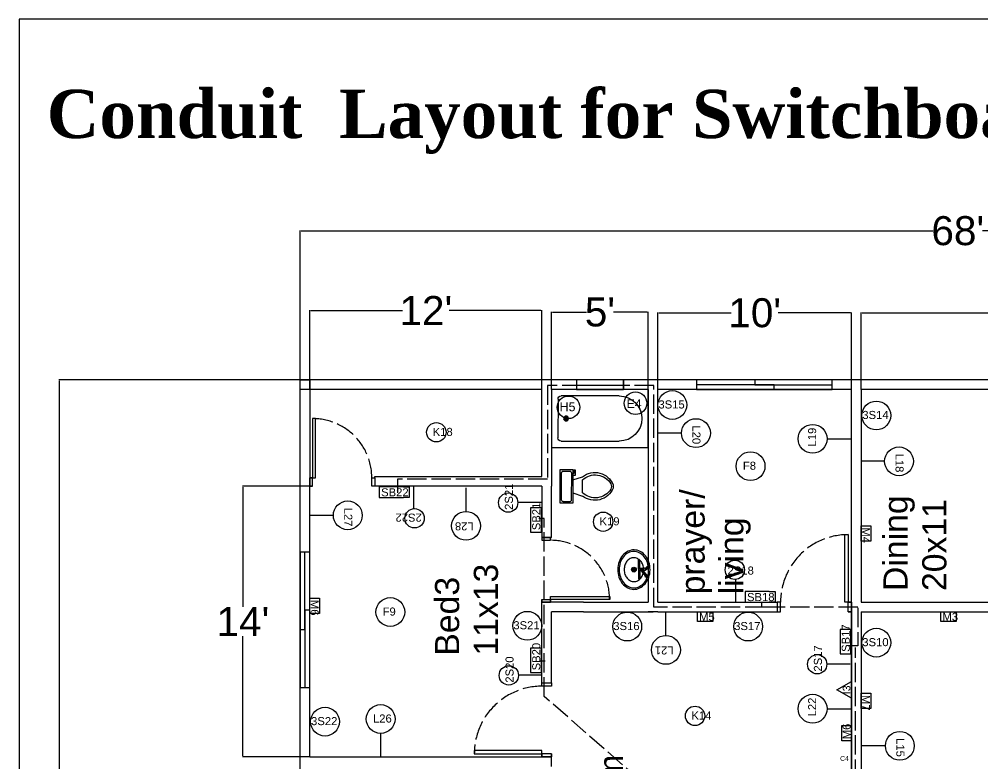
# Model space of a CAD drawing. Header units: inches. Extents: x -412 to 20037, y 548 to 16595.
# Drawn here: x 4968 to 5566, y 5003 to 5465 of the extents above; entities that cross this region are included whole.
import ezdxf
from ezdxf.enums import TextEntityAlignment as Align

# ---------------------------------------------------------------- set-up
doc = ezdxf.new("R2010")
doc.units = ezdxf.units.IN
doc.header["$MEASUREMENT"] = 0
doc.linetypes.add('ACAD_ISO02W100', pattern=[15, 12, -3])
doc.layers.get('Defpoints').update_dxf_attribs({"color": 6})
doc.layers.add('bath', color=4, linetype='Continuous')
doc.layers.add('SB Grouping and', color=186, linetype='ACAD_ISO02W100')
doc.layers.add('text', color=140, linetype='Continuous', lineweight=9)
doc.styles.add('Arial', font='arial.ttf')
doc.styles.get("Standard").update_dxf_attribs({"font": 'arial.ttf'})
doc.dimstyles.new('Copy of civil layout', dxfattribs={"dimtxt": 18, "dimasz": 0.625, "dimexe": 0.18, "dimexo": 0.0625, "dimgap": 0.09, "dimtad": 0, "dimtih": 1, "dimtoh": 1, "dimdec": 1, "dimzin": 0, "dimdsep": 46, "dimlunit": 4, "dimtxsty": 'Standard', "dimcen": 0.09, "dimclrd": 6, "dimclre": 256, "dimclrt": 256, "dimadec": 0, "dimazin": 0, "dimtfac": 1.5, "dimtdec": 1, "dimtofl": 0, "dimtmove": 0, "dimatfit": 0, "dimfxl": 1, "dimtolj": 1, "dimtzin": 0, "dimlwe": -1, "dimarcsym": 0})

# ---------------------------------------------------------------- blocks, each defined once
blk = doc.blocks.new('Bath Tub - 26 x 60 in.')
for p, q in [((9, -17), (9, -19)), ((8, -18), (10, -18))]:
    blk.add_line(p, q)
blk.add_lwpolyline([(0, -36), (0, 0), (60, 0), (60, -36)], close=True)
for points in [[(6, -4), (42, -4)], [(4, -30), (4, -6)], [(42, -32), (6, -32)]]:
    blk.add_lwpolyline(points)
for radius in [1.5, 1]:
    blk.add_circle((9, -18), radius)
for centre, radius, start, end in [((5.75, -5.75), 1.77, 81.8699, 188.1301), ((42, -18), 14, 270, 90), ((5.75, -30.25), 1.77, 171.8699, 278.1301)]:
    blk.add_arc(centre, radius, start, end)
blk = doc.blocks.new('Toilet - top')
for p, q in [((9.5, -6), (9.5, -2)), ((-10, -8.5), (-8, -8.5)), ((-10, -9.5), (-10, -8.5)), ((-7, -9.5), (-10, -9.5)), ((-8, -8.5), (-8, -8)), ((-7, -8), (-7, -9.5)), ((-4, -8), (-6, -14)), ((4, -8), (6, -14)), ((4, -14), (-4, -14))]:
    blk.add_line(p, q)
blk.add_lwpolyline([(10.5, -8), (10.5, 0), (-10.5, 0), (-10.5, -8)], close=True)
for points in [[(-9.5, -2), (-9.5, -6)], [(8.5, -1), (-8.5, -1)], [(-8.5, -7), (8.5, -7)]]:
    blk.add_lwpolyline(points)
for centre, radius, start, end in [((-8.62, -1.88), 0.884, 81.8699, 188.1301), ((8.62, -1.88), 0.884, 351.8699, 98.1301), ((-8.62, -6.12), 0.884, 171.8699, 278.1301), ((8.62, -6.12), 0.884, 261.8699, 8.1301), ((3.52, -21.58), 12.17, 141.46911, 247.97143), ((4.2, -21.82), 11.33, 136.36773, 238.94682), ((-3.52, -21.58), 12.17, 292.02843, 38.53071), ((-4.2, -21.82), 11.33, 301.05301, 43.63209), ((0, -27.88), 4, 245.73182, 294.26817), ((0, -29), 4, 254.86053, 285.13947)]:
    blk.add_arc(centre, radius, start, end)
blk = doc.blocks.new('Sink - Oval top')
for p, q in [((-1, 0), (1, 0)), ((0, 1), (0, -1))]:
    blk.add_line(p, q)
at = {"linetype": 'Continuous'}
for points in [[(-12.23, 0.39, 0.117634), (-11.46, -3.36, 0.104469), (-8.88, -6.8, 0.090016), (-5.08, -9.07, 0.08192), (-0.32, -10.02, 0.08192), (4.49, -9.38, 0.090016), (8.42, -7.36, 0.104469), (11.22, -4.09, 0.117634), (12.23, -0.39, 0.117634), (11.46, 3.36, 0.104469), (8.88, 6.8, 0.090016), (5.08, 9.07, 0.08192), (0.32, 10.02, 0.08192), (-4.49, 9.38, 0.090016), (-8.42, 7.36, 0.104469), (-11.22, 4.09, 0.117634)], [(-11.29, 0.16, 0.118622), (-10.52, -3.25, 0.104678), (-8.07, -6.36, 0.089562), (-4.54, -8.37, 0.081185), (-0.13, -9.15, 0.081185), (4.3, -8.49, 0.089562), (7.89, -6.58, 0.104678), (10.42, -3.55, 0.118622), (11.29, -0.16, 0.118622), (10.52, 3.25, 0.104678), (8.07, 6.36, 0.089562), (4.54, 8.37, 0.081185), (0.13, 9.15, 0.081185), (-4.3, 8.49, 0.089562), (-7.89, 6.58, 0.104678), (-10.42, 3.55, 0.118622)], [(-7.42, 0.08, 0.118283), (-6.91, -2.17, 0.104607), (-5.29, -4.21, 0.089718), (-2.97, -5.53, 0.081436), (-0.07, -6.04, 0.081436), (2.84, -5.59, 0.089718), (5.2, -4.33, 0.104607), (6.86, -2.32, 0.118283), (7.42, -0.08, 0.118283), (6.91, 2.17, 0.104607), (5.29, 4.21, 0.089718), (2.97, 5.53, 0.081436), (0.07, 6.04, 0.081436), (-2.84, 5.59, 0.089718), (-5.2, 4.33, 0.104607), (-6.86, 2.32, 0.118283)]]:
    blk.add_lwpolyline(points, format="xyb", close=True, dxfattribs=at)
for radius in [1.5, 1]:
    blk.add_circle((0, 0), radius)
blk = doc.blocks.new('Faucet - single handle front')
for p, q in [((-2, 6), (-2, 5.5)), ((-1, 6), (-2, 6)), ((-1, 5.5), (-1, 6)), ((0.5, 4), (-1, 6)), ((-0.5, 4), (-2, 5.5)), ((-2, 5.5), (-1, 5.5)), ((-1, 5.5), (0.5, 4)), ((-0.75, 3), (0.75, 3)), ((-0.75, 0.5), (-0.75, 3)), ((-0.75, 1), (0.75, 1)), ((-0.5, 4), (0.5, 4)), ((-0.25, 2), (3.75, 5)), ((3.75, 4.5), (-0.25, 1.5)), ((-0.25, 1.5), (-0.25, 2)), ((0.75, 1.5), (-0.25, 1.5)), ((0.75, 1.5), (4.08742, 4.003)), ((0.75, 3), (0.75, 2.7386)), ((0.75, 1.5), (0.75, 0.5)), ((3.75, 4.5), (3.75, 5)), ((3.75, 5), (4.75, 5)), ((3.75, 4), (3.75, 4.5)), ((4.75, 4.5), (3.75, 4.5)), ((4.75, 4), (3.75, 4)), ((4.75, 5), (4.75, 4.5)), ((4.75, 4.5), (4.75, 4))]:
    blk.add_line(p, q)
blk.add_lwpolyline([(-6, 0), (-6, 0.5), (6, 0.5), (6, 0)], close=True)
for centre, start, end in [((1.25426, 3.0302), 151.0646, 180.8629), ((-1.25426, 3.0302), 359.1371, 28.93536)]:
    blk.add_arc(centre, 2.00448, start, end)
blk = doc.blocks.new('*D104')
at = {"transparency": 16777216}
for p, q in [((5142.23, 5241.38), (5142.23, 5334)), ((5958.23, 5241.38), (5958.23, 5334))]:
    blk.add_line(p, q, dxfattribs=at)
at = {"color": 6, "lineweight": -2, "transparency": 16777216}
for p, q in [((5142.86, 5333.82), (5534.82, 5333.82)), ((5957.61, 5333.82), (5565.64, 5333.82))]:
    blk.add_line(p, q, dxfattribs=at)
at = {"color": 6, "transparency": 16777216}
for points in [[(5142.86, 5333.92), (5142.86, 5333.71), (5142.23, 5333.82)], [(5957.61, 5333.92), (5957.61, 5333.71), (5958.23, 5333.82)]]:
    blk.add_solid(points, dxfattribs=at)
at = {"layer": 'Defpoints', "color": 0, "transparency": 16777216}
for p in [(5958.23, 5333.82), (5142.23, 5241.32), (5958.23, 5241.32)]:
    blk.add_point(p, dxfattribs=at)
at = {"transparency": 16777216, "insert": (5550.23, 5333.82), "char_height": 18, "attachment_point": 5}
blk.add_mtext("\\A1;68'", dxfattribs=at)
blk = doc.blocks.new('*D177')
at = {"transparency": 16777216}
for p, q in [((5142.17, 5241.38), (4992.55, 5241.38)), ((5142.17, 4629.38), (4992.55, 4629.38))]:
    blk.add_line(p, q, dxfattribs=at)
at = {"color": 6, "lineweight": -2, "transparency": 16777216}
for p, q in [((4992.73, 5240.76), (4992.73, 4944.66)), ((4992.73, 4630.01), (4992.73, 4926.1))]:
    blk.add_line(p, q, dxfattribs=at)
at = {"color": 6, "transparency": 16777216}
for points in [[(4992.63, 5240.76), (4992.84, 5240.76), (4992.73, 5241.38)], [(4992.63, 4630.01), (4992.84, 4630.01), (4992.73, 4629.38)]]:
    blk.add_solid(points, dxfattribs=at)
at = {"layer": 'Defpoints', "color": 0, "transparency": 16777216}
for p in [(5142.23, 5241.38), (4992.73, 4629.38), (5142.23, 4629.38)]:
    blk.add_point(p, dxfattribs=at)
at = {"transparency": 16777216, "insert": (4992.73, 4935.38), "char_height": 18, "attachment_point": 5}
blk.add_mtext("\\A1;51'", dxfattribs=at)
blk = doc.blocks.new('*D178')
at = {"transparency": 16777216}
for p, q in [((5148.17, 5175.38), (5106.55, 5175.38)), ((5148.17, 5007.38), (5106.55, 5007.38))]:
    blk.add_line(p, q, dxfattribs=at)
at = {"color": 6, "lineweight": -2, "transparency": 16777216}
for p, q in [((5106.73, 5174.76), (5106.73, 5100.51)), ((5106.73, 5008.01), (5106.73, 5082.25))]:
    blk.add_line(p, q, dxfattribs=at)
at = {"color": 6, "transparency": 16777216}
for points in [[(5106.63, 5174.76), (5106.84, 5174.76), (5106.73, 5175.38)], [(5106.63, 5008.01), (5106.84, 5008.01), (5106.73, 5007.38)]]:
    blk.add_solid(points, dxfattribs=at)
at = {"layer": 'Defpoints', "color": 0, "transparency": 16777216}
for p in [(5148.23, 5175.38), (5106.73, 5007.38), (5148.23, 5007.38)]:
    blk.add_point(p, dxfattribs=at)
at = {"transparency": 16777216, "insert": (5106.73, 5091.38), "char_height": 18, "attachment_point": 5}
blk.add_mtext("\\A1;14'", dxfattribs=at)
blk = doc.blocks.new('*D181')
at = {"transparency": 16777216}
for p, q in [((5148.23, 5235.44), (5148.23, 5284.56)), ((5292.23, 5235.44), (5292.23, 5284.56))]:
    blk.add_line(p, q, dxfattribs=at)
at = {"color": 6, "lineweight": -2, "transparency": 16777216}
for p, q in [((5148.86, 5284.38), (5205.71, 5284.38)), ((5291.61, 5284.38), (5234.75, 5284.38))]:
    blk.add_line(p, q, dxfattribs=at)
at = {"color": 6, "transparency": 16777216}
for points in [[(5148.86, 5284.49), (5148.86, 5284.28), (5148.23, 5284.38)], [(5291.61, 5284.49), (5291.61, 5284.28), (5292.23, 5284.38)]]:
    blk.add_solid(points, dxfattribs=at)
at = {"layer": 'Defpoints', "color": 0, "transparency": 16777216}
for p in [(5292.23, 5284.38), (5148.23, 5235.38), (5292.23, 5235.38)]:
    blk.add_point(p, dxfattribs=at)
at = {"transparency": 16777216, "insert": (5220.23, 5284.38), "char_height": 18, "attachment_point": 5}
blk.add_mtext("\\A1;12'", dxfattribs=at)
blk = doc.blocks.new('*D182')
at = {"transparency": 16777216}
for p, q in [((5298.23, 5235.44), (5298.23, 5283.56)), ((5358.23, 5235.44), (5358.23, 5283.56))]:
    blk.add_line(p, q, dxfattribs=at)
at = {"color": 6, "lineweight": -2, "transparency": 16777216}
for p, q in [((5298.86, 5283.38), (5319.86, 5283.38)), ((5357.61, 5283.38), (5336.6, 5283.38))]:
    blk.add_line(p, q, dxfattribs=at)
at = {"color": 6, "transparency": 16777216}
for points in [[(5298.86, 5283.49), (5298.86, 5283.28), (5298.23, 5283.38)], [(5357.61, 5283.49), (5357.61, 5283.28), (5358.23, 5283.38)]]:
    blk.add_solid(points, dxfattribs=at)
at = {"layer": 'Defpoints', "color": 0, "transparency": 16777216}
for p in [(5358.23, 5283.38), (5298.23, 5235.38), (5358.23, 5235.38)]:
    blk.add_point(p, dxfattribs=at)
at = {"transparency": 16777216, "insert": (5328.23, 5283.38), "char_height": 18, "attachment_point": 5}
blk.add_mtext("\\A1;5'", dxfattribs=at)
blk = doc.blocks.new('*D183')
at = {"transparency": 16777216}
for p, q in [((5364.23, 5235.44), (5364.23, 5283.06)), ((5484.22, 5235.44), (5484.22, 5283.06))]:
    blk.add_line(p, q, dxfattribs=at)
at = {"color": 6, "lineweight": -2, "transparency": 16777216}
for p, q in [((5364.86, 5282.88), (5409.71, 5282.88)), ((5483.6, 5282.88), (5438.74, 5282.88))]:
    blk.add_line(p, q, dxfattribs=at)
at = {"color": 6, "transparency": 16777216}
for points in [[(5364.86, 5282.99), (5364.86, 5282.78), (5364.23, 5282.88)], [(5483.6, 5282.99), (5483.6, 5282.78), (5484.22, 5282.88)]]:
    blk.add_solid(points, dxfattribs=at)
at = {"layer": 'Defpoints', "color": 0, "transparency": 16777216}
for p in [(5484.22, 5282.88), (5364.23, 5235.38), (5484.22, 5235.38)]:
    blk.add_point(p, dxfattribs=at)
at = {"transparency": 16777216, "insert": (5424.23, 5282.88), "char_height": 18, "attachment_point": 5}
blk.add_mtext("\\A1;10'", dxfattribs=at)
blk = doc.blocks.new('*D184')
at = {"transparency": 16777216}
for p, q in [((5490.23, 5235.44), (5490.23, 5283.06)), ((5730.23, 5235.44), (5730.23, 5283.06))]:
    blk.add_line(p, q, dxfattribs=at)
at = {"color": 6, "lineweight": -2, "transparency": 16777216}
for p, q in [((5490.86, 5282.88), (5594.71, 5282.88)), ((5729.61, 5282.88), (5625.75, 5282.88))]:
    blk.add_line(p, q, dxfattribs=at)
at = {"color": 6, "transparency": 16777216}
for points in [[(5490.86, 5282.99), (5490.86, 5282.78), (5490.23, 5282.88)], [(5729.61, 5282.99), (5729.61, 5282.78), (5730.23, 5282.88)]]:
    blk.add_solid(points, dxfattribs=at)
at = {"layer": 'Defpoints', "color": 0, "transparency": 16777216}
for p in [(5730.23, 5282.88), (5490.23, 5235.38), (5730.23, 5235.38)]:
    blk.add_point(p, dxfattribs=at)
at = {"transparency": 16777216, "insert": (5610.23, 5282.88), "char_height": 18, "attachment_point": 5}
blk.add_mtext("\\A1;20'", dxfattribs=at)

msp = doc.modelspace()

# ---------------------------------------------------------------- linework, layer by layer
for p, q in [((4967.99, 5465.13), (4967.99, 4503.14)), ((5958.23, 5241.32), (5142.23, 5241.32)), ((5142.23, 4955.45), (5142.23, 5241.32)), ((5148.23, 5235.32), (5148.23, 5181.32)), ((5292.23, 5235.32), (5148.23, 5235.32)), ((5292.23, 5181.32), (5292.23, 5235.32)), ((5358.23, 5235.32), (5298.23, 5235.32)), ((5298.23, 5235.32), (5298.23, 5175.32)), ((5358.23, 5235.32), (5358.23, 5103.32)), ((5484.22, 5235.32), (5364.23, 5235.32)), ((5364.23, 5103.32), (5364.23, 5235.32)), ((5484.22, 5103.37), (5484.22, 5235.32)), ((5730.23, 5235.32), (5490.23, 5235.32)), ((5490.23, 5235.32), (5490.23, 5103.32)), ((5148.23, 5181.32), (5148.23, 5180.58)), ((5188.53, 5180.58), (5188.53, 5181.32)), ((5188.53, 5181.32), (5292.23, 5181.32)), ((5148.23, 5007.32), (5148.23, 5175.32)), ((5292.23, 5175.32), (5188.53, 5175.32)), ((5292.23, 5175.32), (5292.23, 5143.62)), ((5298.23, 5143.62), (5298.23, 5175.32)), ((5292.23, 5143.62), (5298.23, 5143.62)), ((5292.21, 5053.32), (5292.23, 5103.32)), ((5298.23, 5103.32), (5297.49, 5103.32)), ((5317.93, 5103.32), (5298.23, 5103.32)), ((5317.93, 5103.32), (5358.23, 5103.32)), ((5364.23, 5103.32), (5438.22, 5103.32)), ((5490.23, 5103.32), (5684.22, 5103.27)), ((5298.21, 5053.32), (5298.23, 5097.32)), ((5317.93, 5097.32), (5298.23, 5097.32)), ((5317.93, 5097.32), (5361.23, 5097.32)), ((5364.23, 5097.32), (5358.23, 5097.32)), ((5364.23, 5097.32), (5438.23, 5097.32)), ((5490.23, 5097.32), (5490.23, 4962.93)), ((5490.23, 5097.32), (5684.23, 5097.27)), ((5148.23, 5007.32), (5292.23, 5007.32)), ((5298.23, 5001.32), (5298.23, 5007.32))]:
    msp.add_line(p, q)
at = {"color": 32, "linetype": 'ACAD_ISO02W100', "true_color": 0xcd6928}
for p, q in [((5361.73, 5237.82), (5295.73, 5237.82)), ((5295.73, 5237.82), (5295.73, 5179.82)), ((5361.73, 5100.32), (5361.73, 5237.82)), ((5295.73, 5179.82), (5202.73, 5179.82)), ((5202.73, 5179.82), (5202.73, 5171.32)), ((5293.73, 5155.32), (5290.23, 5155.32)), ((5293.73, 5044.82), (5293.73, 5155.32)), ((5430.23, 5100.32), (5361.73, 5100.32)), ((5435.23, 5100.32), (5430.23, 5100.32)), ((5488.23, 5100.32), (5435.23, 5100.32)), ((5488.23, 5099.82), (5488.23, 5076.32)), ((5488.23, 5076.32), (5482.73, 5076.32)), ((5486.73, 4948.82), (5486.73, 5075.32)), ((5294.23, 5066.82), (5290.73, 5066.82)), ((5534.23, 4834.82), (5293.73, 5044.82))]:
    msp.add_line(p, q, dxfattribs=at)
at = {"color": 143, "true_color": 0x7aafdf}
msp.add_line((5313.61, 5238.1), (5342.85, 5238.1), dxfattribs=at)
at = {"color": 0}
for p, q in [((5378.84, 5208.32), (5364.23, 5208.32)), ((5469.11, 5204.76), (5483.72, 5204.76)), ((5504.84, 5190.82), (5490.23, 5190.82)), ((5206.29, 5175.05), (5209.86, 5175.05)), ((5209.86, 5175.05), (5209.86, 5168.32)), ((5212.86, 5161.25), (5212.86, 5175.86)), ((5245.17, 5159.7), (5245.17, 5174.31)), ((5209.86, 5168.32), (5206.29, 5168.32)), ((5277.12, 5165.51), (5291.73, 5165.51)), ((5162.84, 5157.26), (5148.23, 5157.26)), ((5412.27, 5117.63), (5412.27, 5103.02)), ((5433.29, 5110.05), (5436.86, 5110.05)), ((5436.86, 5110.05), (5436.86, 5103.32)), ((5436.86, 5103.32), (5433.29, 5103.32)), ((5369.17, 5082.7), (5369.17, 5097.31)), ((5468.83, 5065.19), (5483.44, 5065.19)), ((5277.53, 5058.29), (5292.14, 5058.29)), ((5475.23, 5049), (5484.21, 5054.19)), ((5484.21, 5043.82), (5484.21, 5054.19)), ((5484.21, 5043.82), (5475.23, 5049)), ((5469.11, 5037.26), (5483.72, 5037.26)), ((5192.17, 5021.93), (5192.17, 5007.32)), ((5505.34, 5014.26), (5490.73, 5014.26))]:
    msp.add_line(p, q, dxfattribs=at)
at = {"color": 32, "true_color": 0xcd6928}
msp.add_line((5428.73, 5100.32), (5428.73, 5103.32), dxfattribs=at)
for points in [[(4967.99, 4503.14), (6309.15, 4503.14), (6309.15, 5465.13), (4967.99, 5465.13)], [(5206.29, 5175.05), (5191.23, 5175.05), (5191.23, 5168.32), (5206.29, 5168.32)], [(5433.29, 5110.05), (5418.23, 5110.05), (5418.23, 5103.32), (5433.29, 5103.32)]]:
    msp.add_lwpolyline(points)
for points in [[(5142.23, 5241.32), (5148.23, 5241.32), (5148.23, 5235.32), (5142.23, 5235.32)], [(5342.85, 5241.32), (5342.85, 5241.32), (5342.85, 5235.32), (5342.85, 5235.32)], [(5291.96, 5146.82), (5291.96, 5161.88), (5285.23, 5161.88), (5285.23, 5146.82)], [(5496.23, 5150.82), (5496.23, 5141.32), (5490.23, 5141.32), (5490.23, 5150.82)], [(5154.23, 5105.82), (5154.23, 5096.32), (5148.23, 5096.32), (5148.23, 5105.82)], [(5388.73, 5097.32), (5398.23, 5097.32), (5398.23, 5091.32), (5388.73, 5091.32)], [(5484.23, 5097.32), (5484.23, 4962.93), (5484.23, 4962.93), (5484.23, 5097.32)], [(5539.73, 5097.32), (5549.23, 5097.32), (5549.23, 5091.32), (5539.73, 5091.32)], [(5483.96, 5071.32), (5483.96, 5086.38), (5477.23, 5086.38), (5477.23, 5071.32)], [(5291.96, 5059.82), (5291.96, 5074.88), (5285.23, 5074.88), (5285.23, 5059.82)], [(5496.23, 5046.82), (5496.23, 5037.32), (5490.23, 5037.32), (5490.23, 5046.82)], [(5478.23, 5017.32), (5478.23, 5026.82), (5484.23, 5026.82), (5484.23, 5017.32)]]:
    msp.add_lwpolyline(points, close=True)
at = {"color": 143, "true_color": 0x7aafdf}
for points in [[(5342.85, 5241.32), (5313.61, 5241.32), (5313.61, 5235.32), (5342.85, 5235.32)], [(5388.23, 5235.32), (5472.23, 5235.32), (5472.23, 5241.32), (5388.23, 5241.32)], [(5388.23, 5235.32), (5436.23, 5235.32), (5436.23, 5238.32), (5388.23, 5238.32)], [(5424.23, 5238.32), (5472.23, 5238.32), (5472.23, 5241.32), (5424.23, 5241.32)], [(5148.23, 5050.38), (5148.23, 5134.38), (5142.23, 5134.38), (5142.23, 5050.38)], [(5145.23, 5086.38), (5145.23, 5134.38), (5142.23, 5134.38), (5142.23, 5086.38)], [(5148.23, 5050.38), (5148.23, 5098.38), (5145.23, 5098.38), (5145.23, 5050.38)]]:
    msp.add_lwpolyline(points, close=True, dxfattribs=at)
at = {"color": 240, "true_color": 0xed1f24}
for points in [[(5149.98, 5180.58), (5151.74, 5180.58), (5151.74, 5217.37), (5149.98, 5217.37)], [(5148.23, 5175.32), (5149.98, 5175.32), (5149.98, 5180.58), (5148.23, 5180.58)], [(5188.53, 5175.32), (5186.78, 5175.32), (5186.78, 5180.58), (5188.53, 5180.58)], [(5292.23, 5143.62), (5292.23, 5141.87), (5297.49, 5141.87), (5297.49, 5143.62)], [(5482.22, 5103.36), (5480.22, 5103.36), (5480.18, 5145.36), (5482.18, 5145.36)], [(5292.23, 5103.32), (5292.23, 5105.07), (5297.49, 5105.07), (5297.49, 5103.32)], [(5297.49, 5105.07), (5297.49, 5106.82), (5334.28, 5106.82), (5334.28, 5105.07)], [(5438.23, 5097.32), (5440.23, 5097.32), (5440.22, 5103.32), (5438.22, 5103.32)], [(5484.23, 5097.37), (5482.23, 5097.36), (5482.22, 5103.36), (5484.22, 5103.37)], [(5298.21, 5053.32), (5298.21, 5051.32), (5292.21, 5051.32), (5292.21, 5053.32)], [(5292.23, 5009.32), (5292.23, 5011.32), (5250.23, 5011.29), (5250.23, 5009.29)], [(5298.23, 5007.32), (5298.23, 5009.32), (5292.23, 5009.32), (5292.23, 5007.32)]]:
    msp.add_lwpolyline(points, close=True, dxfattribs=at)
for points in [[(5149.98, 5175.32), (5148.23, 5175.32), (5148.23, 5180.58), (5151.74, 5180.58)], [(5186.72, 5180.58), (5188.53, 5180.58), (5188.53, 5175.32), (5186.78, 5175.32)], [(5297.49, 5141.81), (5297.49, 5143.62), (5292.23, 5143.62), (5292.23, 5141.87)], [(5292.23, 5105.07), (5292.23, 5103.32), (5297.49, 5103.32), (5297.49, 5106.82)], [(5440.29, 5103.32), (5438.22, 5103.32), (5438.23, 5097.32), (5440.23, 5097.32)], [(5482.23, 5097.36), (5484.23, 5097.37), (5484.22, 5103.37), (5480.22, 5103.36)], [(5292.21, 5051.25), (5292.21, 5053.32), (5298.21, 5053.32), (5298.21, 5051.32)], [(5298.23, 5009.32), (5298.23, 5007.32), (5292.23, 5007.32), (5292.23, 5011.32)]]:
    msp.add_lwpolyline(points, dxfattribs=at)
for centre, radius in [((5308.73, 5224.32), 7), ((5350.23, 5226.82), 7), ((5226.73, 5208.82), 6), ((5271.3, 5165.17), 6), ((5213.21, 5155.43), 6), ((5330.23, 5153.32), 6), ((5411.92, 5123.46), 6), ((5463.01, 5064.84), 6), ((5271.71, 5057.95), 6), ((5387.23, 5032.82), 6)]:
    msp.add_circle(centre, radius)
at = {"color": 0}
for centre in [(5373.17, 5225.76), (5499.67, 5219.26), (5387.78, 5208.32), (5460.17, 5204.76), (5421.67, 5187.76), (5513.78, 5190.82), (5171.78, 5157.26), (5245.17, 5150.76), (5198.17, 5097.26), (5283.17, 5088.76), (5345.17, 5088.26), (5420.17, 5088.26), (5499.67, 5078.26), (5369.17, 5073.76), (5460.17, 5037.26), (5192.17, 5030.87), (5157.67, 5029.26), (5514.28, 5014.26)]:
    msp.add_circle(centre, 8.94, dxfattribs=at)
at = {"color": 240, "linetype": 'ACAD_ISO02W100', "true_color": 0xed1f24}
for centre, radius, start, end in [((5149.98, 5180.58), 36.73, 0, 90), ((5297.49, 5105.07), 36.73, 0, 90), ((5482.22, 5103.36), 41.93, 90.05841, 180.05841), ((5292.23, 5009.32), 41.93, 90.0292, 180.0292)]:
    msp.add_arc(centre, radius, start, end, dxfattribs=at)

# ---------------------------------------------------------------- block references
at = {"layer": 'bath', "xscale": -1}
for name, p, rotation in [('Bath Tub - 26 x 60 in.', (5298.19, 5199.38), 179.941591661645), ('Toilet - top', (5303.48, 5175.26), 89.97079583082231)]:
    msp.add_blockref(name, p, dxfattribs=dict(at, rotation=rotation))
at = {"layer": 'bath'}
for name, p, rotation in [('Sink - Oval top', (5349.3, 5123.59), 91.21483776212598), ('Faucet - single handle front', (5352.3, 5123.65), 271.2148377621259)]:
    msp.add_blockref(name, p, dxfattribs=dict(at, rotation=rotation))

# ---------------------------------------------------------------- texts
for s, p in [('3S15', (5364.5, 5223.58)), ('3S14', (5491, 5217.08)), ('K18', (5224.47, 5206.56)), ('F8', (5416.92, 5185.58)), ('SB22', (5192.47, 5169.06)), ('K19', (5327.97, 5151.06)), ('2S18', (5407.4, 5120.52)), ('SB18', (5419.47, 5104.06)), ('F9', (5193.42, 5095.08)), ('3S21', (5274.5, 5086.58)), ('3S16', (5336.5, 5086.08)), ('3S17', (5411.5, 5086.08)), ('3S10', (5491, 5076.08)), ('L26', (5187.42, 5028.69)), ('K14', (5384.97, 5030.56)), ('3S22', (5149, 5027.08))]:
    msp.add_text(s, height=5).set_placement(p)
for s, height, rotation, p in [('L20', 5, 270, (5385.6, 5213.08)), ('L19', 5, 90, (5462.36, 5200)), ('L18', 5, 270, (5511.6, 5195.58)), ('2S21', 5, 90, (5274.23, 5160.65)), ('prayer/', 15, 90, (5393.18, 5108.23)), ('SB21', 5, 90, (5291.22, 5148.06)), ('Dining', 15, 90, (5519.08, 5110.3)), ('20x11', 15, 90, (5543.18, 5110.3)), ('L27', 5, 270, (5169.6, 5162.02)), ('2S22', 5, 180, (5217.73, 5158.36)), ('L28', 5, 180, (5249.93, 5152.94)), ('living', 15, 90, (5417.28, 5108.23)), ('11x13', 15, 90, (5264.99, 5070.16)), ('Bed3', 15, 90, (5240.89, 5070.16)), ('SB17', 5, 90, (5483.22, 5072.56)), ('SB20', 5, 90, (5291.22, 5061.06)), ('L21', 5, 180, (5373.93, 5075.94)), ('2S17', 5, 90, (5465.95, 5060.32)), ('2S20', 5, 90, (5274.64, 5053.43)), ('L22', 5, 90, (5462.36, 5032.5)), ('L15', 5, 270, (5512.1, 5019.02)), ('Drawing Room', 15, 90, (5342.47, 4870.22))]:
    msp.add_text(s, height=height, rotation=rotation).set_placement(p)
at = {"color": 0, "style": 'Arial'}
msp.add_text('I3', height=4.666, rotation=90, dxfattribs=at).set_placement((5481.22, 5049), align=Align.MIDDLE_CENTER)
for s, width, insert, char_height, attachment_point in [('H5', 7.5, (5303.23, 5221.82), 5.5, 7), ('E4', 7.5, (5344.73, 5229.32), 5.5, 1), ('{\\C1;M5}', 23.5, (5389.73, 5096.82), 5, 1), ('{\\C1;M3}', 23.5, (5540.73, 5096.82), 5, 1)]:
    msp.add_mtext_dynamic_manual_height_columns(s, width=width, gutter_width=1, heights=[0], dxfattribs=dict(insert=insert, char_height=char_height, attachment_point=attachment_point))
at = {"char_height": 5, "attachment_point": 1}
for s, insert, rotation in [('{\\C1;M4}', (5495.73, 5149.82), 270), ('{\\C1;M6}', (5153.73, 5104.82), 270), ('{\\C1;M7}', (5495.73, 5045.82), 270), ('{\\C1;M6}', (5478.73, 5018.32), 90)]:
    msp.add_mtext_dynamic_manual_height_columns(s, width=23.5, gutter_width=1, heights=[0], dxfattribs=dict(at, insert=insert, rotation=rotation))
at = {"layer": 'SB Grouping and', "linetype": 'ACAD_ISO02W100', "insert": (5477.23, 5007.92), "char_height": 3, "attachment_point": 1}
msp.add_mtext_dynamic_manual_height_columns('C4', width=5.5, gutter_width=1, heights=[0], dxfattribs=at)
at = {"layer": 'text', "color": 0, "insert": (4985, 5421.41), "char_height": 30, "attachment_point": 1}
msp.add_mtext_dynamic_manual_height_columns('{\\fTimes New Roman|b1|i0|c0|p18;Conduit  Layout for Switchboard Grouping and Connections}', width=1181.4027, gutter_width=1, heights=[59.58], dxfattribs=at)

# ---------------------------------------------------------------- dimensions: what is measured, and where the dimension line sits
for base, p1, p2, picture, middle in [((5958.23, 5333.82), (5142.23, 5241.32), (5958.23, 5241.32), '*D104', (5550.23, 5333.82)), ((5292.23, 5284.38), (5148.23, 5235.38), (5292.23, 5235.38), '*D181', (5220.23, 5284.38)), ((5358.23, 5283.38), (5298.23, 5235.38), (5358.23, 5235.38), '*D182', (5328.23, 5283.38)), ((5484.22, 5282.88), (5364.23, 5235.38), (5484.22, 5235.38), '*D183', (5424.23, 5282.88)), ((5730.23, 5282.88), (5490.23, 5235.38), (5730.23, 5235.38), '*D184', (5610.23, 5282.88))]:
    dim = msp.add_linear_dim(base=base, p1=p1, p2=p2, dimstyle='Copy of civil layout')
    dim.commit()
    dim.dimension.update_dxf_attribs({"geometry": picture, "text_midpoint": middle})
for base, p1, p2, picture, middle in [((4992.73, 4629.38), (5142.23, 5241.38), (5142.23, 4629.38), '*D177', (4992.73, 4935.38)), ((5106.73, 5007.38), (5148.23, 5175.38), (5148.23, 5007.38), '*D178', (5106.73, 5091.38))]:
    dim = msp.add_linear_dim(base=base, p1=p1, p2=p2, angle=90, dimstyle='Copy of civil layout')
    dim.commit()
    dim.dimension.update_dxf_attribs({"geometry": picture, "text_midpoint": middle})

doc.saveas('drawing.dxf')
